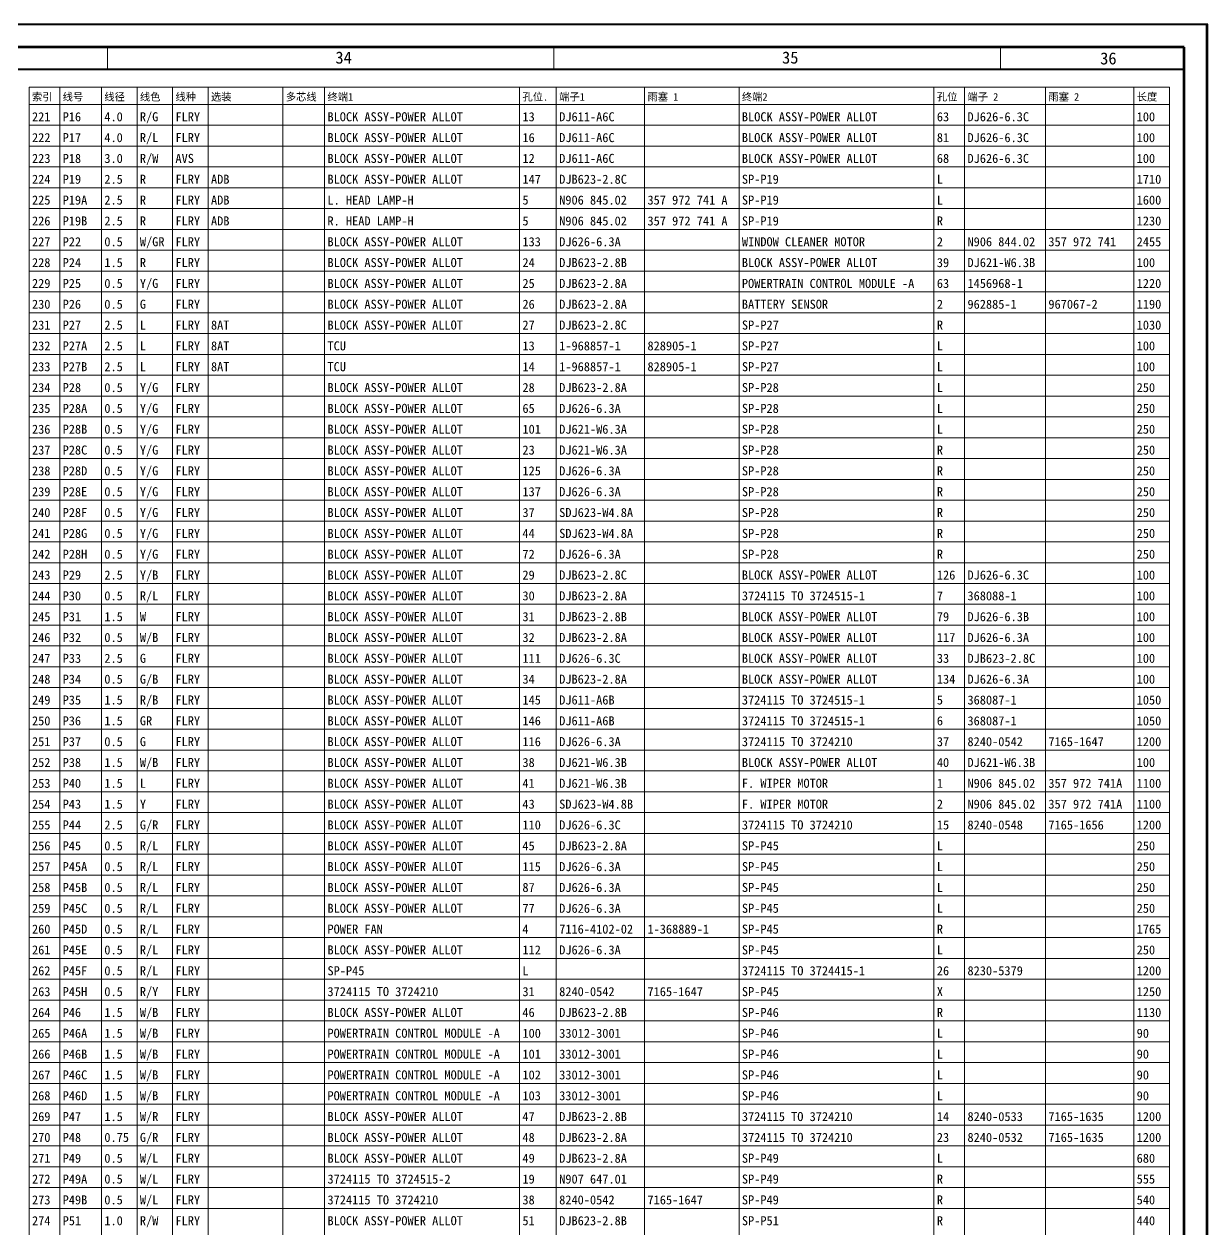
# Model space of a CAD drawing. Header units: millimetres. Extents: x 6 to 3615, y -854 to 0.
# Drawn here: x 3347.3 to 3615.5, y -273.1 to 0 of the extents above; entities that cross this region are included whole.
import ezdxf

# ---------------------------------------------------------------- set-up
doc = ezdxf.new("R2010")
doc.units = ezdxf.units.MM
doc.styles.add('4eff5b8b_Style', font='simfang.ttf')

msp = doc.modelspace()

# ---------------------------------------------------------------- linework, layer by layer
at = {"linetype": 'Continuous', "lineweight": 30}
for points in [[(3615.48, 0), (6.35, 0)], [(3615.15, -851.17), (3615.15, -0.16)], [(31.89, -10.28), (3610.09, -10.28)], [(3610.09, -10.25), (1234.13, -10.25)], [(3610.09, -10.25), (1234.13, -10.25)]]:
    msp.add_lwpolyline(points, dxfattribs=at)
at = {"linetype": 'Continuous', "lineweight": 13}
for points in [[(3615.48, -851.33), (3615.48, 0)], [(3615.27, -0.16), (1208.79, -0.16)], [(3615.15, -0.16), (1208.83, -0.16)], [(3615.27, -851.22), (3615.27, -0.16)], [(3366.14, -10.28), (3366.14, -5.22)], [(3467.33, -10.28), (3467.33, -5.22)], [(3568.53, -10.28), (3568.53, -5.22)], [(3610.09, -846.02), (3610.09, -10.25)], [(3348.41, -14.32), (3606.75, -14.32)], [(3348.41, -14.32), (3348.41, -537.56)], [(3348.41, -14.32), (3606.75, -14.32)], [(3355.36, -14.32), (3355.36, -537.56)], [(3364.8, -14.32), (3364.8, -537.56)], [(3372.86, -14.32), (3372.86, -537.56)], [(3380.91, -14.32), (3380.91, -537.56)], [(3388.97, -14.32), (3388.97, -537.56)], [(3405.91, -14.32), (3405.91, -537.56)], [(3415.36, -14.32), (3415.36, -537.56)], [(3459.53, -14.32), (3459.53, -537.56)], [(3467.86, -14.32), (3467.86, -537.56)], [(3487.86, -14.32), (3487.86, -537.56)], [(3509.25, -14.32), (3509.25, -537.56)], [(3553.41, -14.32), (3553.41, -537.56)], [(3560.36, -14.32), (3560.36, -537.56)], [(3578.69, -14.32), (3578.69, -537.56)], [(3598.69, -14.32), (3598.69, -537.56)], [(3606.75, -14.32), (3606.75, -537.56)], [(3348.41, -18.21), (3606.75, -18.21)], [(3348.41, -22.93), (3606.75, -22.93)], [(3348.41, -27.65), (3606.75, -27.65)], [(3348.41, -32.37), (3606.75, -32.37)], [(3348.41, -37.09), (3606.75, -37.09)], [(3348.41, -41.82), (3606.75, -41.82)], [(3348.41, -46.54), (3606.75, -46.54)], [(3348.41, -51.26), (3606.75, -51.26)], [(3348.41, -55.98), (3606.75, -55.98)], [(3348.41, -60.7), (3606.75, -60.7)], [(3348.41, -65.42), (3606.75, -65.42)], [(3348.41, -70.14), (3606.75, -70.14)], [(3348.41, -74.86), (3606.75, -74.86)], [(3348.41, -79.59), (3606.75, -79.59)], [(3348.41, -84.31), (3606.75, -84.31)], [(3348.41, -89.03), (3606.75, -89.03)], [(3348.41, -93.75), (3606.75, -93.75)], [(3348.41, -98.47), (3606.75, -98.47)], [(3348.41, -103.19), (3606.75, -103.19)], [(3348.41, -107.91), (3606.75, -107.91)], [(3348.41, -112.64), (3606.75, -112.64)], [(3348.41, -117.36), (3606.75, -117.36)], [(3348.41, -122.08), (3606.75, -122.08)], [(3348.41, -126.8), (3606.75, -126.8)], [(3348.41, -131.52), (3606.75, -131.52)], [(3348.41, -136.24), (3606.75, -136.24)], [(3348.41, -140.96), (3606.75, -140.96)], [(3348.41, -145.68), (3606.75, -145.68)], [(3348.41, -150.41), (3606.75, -150.41)], [(3348.41, -155.13), (3606.75, -155.13)], [(3348.41, -159.85), (3606.75, -159.85)], [(3348.41, -164.57), (3606.75, -164.57)], [(3348.41, -169.29), (3606.75, -169.29)], [(3348.41, -174.01), (3606.75, -174.01)], [(3348.41, -178.73), (3606.75, -178.73)], [(3348.41, -183.46), (3606.75, -183.46)], [(3348.41, -188.18), (3606.75, -188.18)], [(3348.41, -192.9), (3606.75, -192.9)], [(3348.41, -197.62), (3606.75, -197.62)], [(3348.41, -202.34), (3606.75, -202.34)], [(3348.41, -207.06), (3606.75, -207.06)], [(3348.41, -211.78), (3606.75, -211.78)], [(3348.41, -216.51), (3606.75, -216.51)], [(3348.41, -221.23), (3606.75, -221.23)], [(3348.41, -225.95), (3606.75, -225.95)], [(3348.41, -230.67), (3606.75, -230.67)], [(3348.41, -235.39), (3606.75, -235.39)], [(3348.41, -240.11), (3606.75, -240.11)], [(3348.41, -244.83), (3606.75, -244.83)], [(3348.41, -249.55), (3606.75, -249.55)], [(3348.41, -254.28), (3606.75, -254.28)], [(3348.41, -259), (3606.75, -259)], [(3348.41, -263.72), (3606.75, -263.72)], [(3348.41, -268.44), (3606.75, -268.44)]]:
    msp.add_lwpolyline(points, dxfattribs=at)
at = {"linetype": 'Continuous', "lineweight": 70}
for points in [[(3610.09, -5.22), (26.83, -5.22)], [(3610.09, -846.11), (3610.09, -5.22)], [(3610.09, -846.02), (3610.09, -10.25)]]:
    msp.add_lwpolyline(points, dxfattribs=at)

# ---------------------------------------------------------------- texts
at = {"linetype": 'Continuous', "style": '4eff5b8b_Style'}
for s, height, p in [('34', 2.733, (3417.81, -8.95)), ('35', 2.733, (3519, -8.95)), ('36', 2.733, (3591.07, -9.14)), ('索引', 1.709, (3349.07, -17.35)), ('线号', 1.709, (3356.01, -17.35)), ('线径', 1.709, (3365.46, -17.35)), ('线色', 1.709, (3373.51, -17.35)), ('线种', 1.709, (3381.57, -17.35)), ('选装', 1.709, (3389.62, -17.35)), ('多芯线', 1.709, (3406.57, -17.35)), ('终端1', 1.709, (3416.01, -17.35)), ('孔位.', 1.709, (3460.18, -17.35)), ('端子1', 1.709, (3468.51, -17.35)), ('雨塞 1', 1.709, (3488.51, -17.35)), ('终端2', 1.709, (3509.9, -17.35)), ('孔位', 1.709, (3554.07, -17.35)), ('端子 2', 1.709, (3561.01, -17.35)), ('雨塞 2', 1.709, (3579.34, -17.35)), ('长度', 1.709, (3599.34, -17.35)), ('221', 2.051, (3349.07, -22.03)), ('P16', 2.051, (3356.01, -22.03)), ('4.0', 2.051, (3365.46, -22.03)), ('R/G', 2.051, (3373.51, -22.03)), ('FLRY', 2.051, (3381.57, -22.03)), ('BLOCK ASSY-POWER ALLOT', 2.0508, (3416.01, -22.03)), ('13', 2.051, (3460.18, -22.03)), ('DJ611-A6C', 2.051, (3468.51, -22.03)), ('BLOCK ASSY-POWER ALLOT', 2.0508, (3509.9, -22.03)), ('63', 2.051, (3554.07, -22.03)), ('DJ626-6.3C', 2.051, (3561.01, -22.03)), ('100', 2.051, (3599.34, -22.03)), ('R/L', 2.051, (3373.51, -26.75)), ('222', 2.051, (3349.07, -26.75)), ('P17', 2.051, (3356.01, -26.75)), ('4.0', 2.051, (3365.46, -26.75)), ('FLRY', 2.051, (3381.57, -26.75)), ('BLOCK ASSY-POWER ALLOT', 2.0508, (3416.01, -26.75)), ('16', 2.051, (3460.18, -26.75)), ('DJ611-A6C', 2.051, (3468.51, -26.75)), ('BLOCK ASSY-POWER ALLOT', 2.0508, (3509.9, -26.75)), ('81', 2.051, (3554.07, -26.75)), ('DJ626-6.3C', 2.051, (3561.01, -26.75)), ('100', 2.051, (3599.34, -26.75)), ('223', 2.051, (3349.07, -31.47)), ('P18', 2.051, (3356.01, -31.47)), ('3.0', 2.051, (3365.46, -31.47)), ('R/W', 2.051, (3373.51, -31.47)), ('AVS', 2.051, (3381.57, -31.47)), ('BLOCK ASSY-POWER ALLOT', 2.0508, (3416.01, -31.47)), ('12', 2.051, (3460.18, -31.47)), ('DJ611-A6C', 2.051, (3468.51, -31.47)), ('BLOCK ASSY-POWER ALLOT', 2.0508, (3509.9, -31.47)), ('68', 2.051, (3554.07, -31.47)), ('DJ626-6.3C', 2.051, (3561.01, -31.47)), ('100', 2.051, (3599.34, -31.47)), ('224', 2.051, (3349.07, -36.19)), ('P19', 2.051, (3356.01, -36.19)), ('2.5', 2.051, (3365.46, -36.19)), ('R', 2.05, (3373.51, -36.19)), ('FLRY', 2.051, (3381.57, -36.19)), ('ADB', 2.051, (3389.62, -36.19)), ('BLOCK ASSY-POWER ALLOT', 2.0508, (3416.01, -36.19)), ('147', 2.051, (3460.18, -36.19)), ('DJB623-2.8C', 2.0508, (3468.51, -36.19)), ('SP-P19', 2.051, (3509.9, -36.19)), ('L', 2.05, (3554.07, -36.19)), ('1710', 2.051, (3599.34, -36.19)), ('225', 2.051, (3349.07, -40.91)), ('P19A', 2.051, (3356.01, -40.91)), ('2.5', 2.051, (3365.46, -40.91)), ('R', 2.05, (3373.51, -40.91)), ('FLRY', 2.051, (3381.57, -40.91)), ('ADB', 2.051, (3389.62, -40.91)), ('L. HEAD LAMP-H', 2.0508, (3416.01, -40.91)), ('5', 2.05, (3460.18, -40.91)), ('N906 845.02', 2.0508, (3468.51, -40.91)), ('357 972 741 A', 2.0508, (3488.51, -40.91)), ('SP-P19', 2.051, (3509.9, -40.91)), ('L', 2.05, (3554.07, -40.91)), ('1600', 2.051, (3599.34, -40.91)), ('226', 2.051, (3349.07, -45.64)), ('P19B', 2.051, (3356.01, -45.64)), ('2.5', 2.051, (3365.46, -45.64)), ('R', 2.05, (3373.51, -45.64)), ('FLRY', 2.051, (3381.57, -45.64)), ('ADB', 2.051, (3389.62, -45.64)), ('R. HEAD LAMP-H', 2.0508, (3416.01, -45.64)), ('5', 2.05, (3460.18, -45.64)), ('N906 845.02', 2.0508, (3468.51, -45.64)), ('357 972 741 A', 2.0508, (3488.51, -45.64)), ('SP-P19', 2.051, (3509.9, -45.64)), ('R', 2.05, (3554.07, -45.64)), ('1230', 2.051, (3599.34, -45.64)), ('227', 2.051, (3349.07, -50.36)), ('P22', 2.051, (3356.01, -50.36)), ('0.5', 2.051, (3365.46, -50.36)), ('W/GR', 2.051, (3373.51, -50.36)), ('FLRY', 2.051, (3381.57, -50.36)), ('BLOCK ASSY-POWER ALLOT', 2.0508, (3416.01, -50.36)), ('133', 2.051, (3460.18, -50.36)), ('DJ626-6.3A', 2.051, (3468.51, -50.36)), ('WINDOW CLEANER MOTOR', 2.0508, (3509.9, -50.36)), ('2', 2.05, (3554.07, -50.36)), ('N906 844.02', 2.0508, (3561.01, -50.36)), ('357 972 741', 2.0508, (3579.34, -50.36)), ('2455', 2.051, (3599.34, -50.36)), ('228', 2.051, (3349.07, -55.08)), ('P24', 2.051, (3356.01, -55.08)), ('1.5', 2.051, (3365.46, -55.08)), ('R', 2.05, (3373.51, -55.08)), ('FLRY', 2.051, (3381.57, -55.08)), ('BLOCK ASSY-POWER ALLOT', 2.0508, (3416.01, -55.08)), ('24', 2.051, (3460.18, -55.08)), ('DJB623-2.8B', 2.0508, (3468.51, -55.08)), ('BLOCK ASSY-POWER ALLOT', 2.0508, (3509.9, -55.08)), ('39', 2.051, (3554.07, -55.08)), ('DJ621-W6.3B', 2.0508, (3561.01, -55.08)), ('100', 2.051, (3599.34, -55.08)), ('229', 2.051, (3349.07, -59.8)), ('P25', 2.051, (3356.01, -59.8)), ('0.5', 2.051, (3365.46, -59.8)), ('Y/G', 2.051, (3373.51, -59.8)), ('FLRY', 2.051, (3381.57, -59.8)), ('BLOCK ASSY-POWER ALLOT', 2.0508, (3416.01, -59.8)), ('25', 2.051, (3460.18, -59.8)), ('DJB623-2.8A', 2.0508, (3468.51, -59.8)), ('POWERTRAIN CONTROL MODULE -A', 2.0508, (3509.9, -59.8)), ('63', 2.051, (3554.07, -59.8)), ('1456968-1', 2.051, (3561.01, -59.8)), ('1220', 2.051, (3599.34, -59.8)), ('230', 2.051, (3349.07, -64.52)), ('P26', 2.051, (3356.01, -64.52)), ('0.5', 2.051, (3365.46, -64.52)), ('G', 2.05, (3373.51, -64.52)), ('FLRY', 2.051, (3381.57, -64.52)), ('BLOCK ASSY-POWER ALLOT', 2.0508, (3416.01, -64.52)), ('26', 2.051, (3460.18, -64.52)), ('DJB623-2.8A', 2.0508, (3468.51, -64.52)), ('BATTERY SENSOR', 2.0508, (3509.9, -64.52)), ('2', 2.05, (3554.07, -64.52)), ('962885-1', 2.051, (3561.01, -64.52)), ('967067-2', 2.051, (3579.34, -64.52)), ('1190', 2.051, (3599.34, -64.52)), ('231', 2.051, (3349.07, -69.24)), ('P27', 2.051, (3356.01, -69.24)), ('2.5', 2.051, (3365.46, -69.24)), ('L', 2.05, (3373.51, -69.24)), ('FLRY', 2.051, (3381.57, -69.24)), ('8AT', 2.051, (3389.62, -69.24)), ('BLOCK ASSY-POWER ALLOT', 2.0508, (3416.01, -69.24)), ('27', 2.051, (3460.18, -69.24)), ('DJB623-2.8C', 2.0508, (3468.51, -69.24)), ('SP-P27', 2.051, (3509.9, -69.24)), ('R', 2.05, (3554.07, -69.24)), ('1030', 2.051, (3599.34, -69.24)), ('232', 2.051, (3349.07, -73.96)), ('P27A', 2.051, (3356.01, -73.96)), ('2.5', 2.051, (3365.46, -73.96)), ('L', 2.05, (3373.51, -73.96)), ('FLRY', 2.051, (3381.57, -73.96)), ('8AT', 2.051, (3389.62, -73.96)), ('TCU', 2.051, (3416.01, -73.96)), ('13', 2.051, (3460.18, -73.96)), ('1-968857-1', 2.051, (3468.51, -73.96)), ('828905-1', 2.051, (3488.51, -73.96)), ('SP-P27', 2.051, (3509.9, -73.96)), ('L', 2.05, (3554.07, -73.96)), ('100', 2.051, (3599.34, -73.96)), ('233', 2.051, (3349.07, -78.68)), ('P27B', 2.051, (3356.01, -78.68)), ('2.5', 2.051, (3365.46, -78.68)), ('L', 2.05, (3373.51, -78.68)), ('FLRY', 2.051, (3381.57, -78.68)), ('8AT', 2.051, (3389.62, -78.68)), ('TCU', 2.051, (3416.01, -78.68)), ('14', 2.051, (3460.18, -78.68)), ('1-968857-1', 2.051, (3468.51, -78.68)), ('828905-1', 2.051, (3488.51, -78.68)), ('SP-P27', 2.051, (3509.9, -78.68)), ('L', 2.05, (3554.07, -78.68)), ('100', 2.051, (3599.34, -78.68)), ('234', 2.051, (3349.07, -83.41)), ('P28', 2.051, (3356.01, -83.41)), ('0.5', 2.051, (3365.46, -83.41)), ('Y/G', 2.051, (3373.51, -83.41)), ('FLRY', 2.051, (3381.57, -83.41)), ('BLOCK ASSY-POWER ALLOT', 2.0508, (3416.01, -83.41)), ('28', 2.051, (3460.18, -83.41)), ('DJB623-2.8A', 2.0508, (3468.51, -83.41)), ('SP-P28', 2.051, (3509.9, -83.41)), ('L', 2.05, (3554.07, -83.41)), ('250', 2.051, (3599.34, -83.41)), ('235', 2.051, (3349.07, -88.13)), ('P28A', 2.051, (3356.01, -88.13)), ('0.5', 2.051, (3365.46, -88.13)), ('Y/G', 2.051, (3373.51, -88.13)), ('FLRY', 2.051, (3381.57, -88.13)), ('BLOCK ASSY-POWER ALLOT', 2.0508, (3416.01, -88.13)), ('65', 2.051, (3460.18, -88.13)), ('DJ626-6.3A', 2.051, (3468.51, -88.13)), ('SP-P28', 2.051, (3509.9, -88.13)), ('L', 2.05, (3554.07, -88.13)), ('250', 2.051, (3599.34, -88.13)), ('236', 2.051, (3349.07, -92.85)), ('P28B', 2.051, (3356.01, -92.85)), ('0.5', 2.051, (3365.46, -92.85)), ('Y/G', 2.051, (3373.51, -92.85)), ('FLRY', 2.051, (3381.57, -92.85)), ('BLOCK ASSY-POWER ALLOT', 2.0508, (3416.01, -92.85)), ('101', 2.051, (3460.18, -92.85)), ('DJ621-W6.3A', 2.0508, (3468.51, -92.85)), ('SP-P28', 2.051, (3509.9, -92.85)), ('L', 2.05, (3554.07, -92.85)), ('250', 2.051, (3599.34, -92.85)), ('237', 2.051, (3349.07, -97.57)), ('P28C', 2.051, (3356.01, -97.57)), ('0.5', 2.051, (3365.46, -97.57)), ('Y/G', 2.051, (3373.51, -97.57)), ('FLRY', 2.051, (3381.57, -97.57)), ('BLOCK ASSY-POWER ALLOT', 2.0508, (3416.01, -97.57)), ('23', 2.051, (3460.18, -97.57)), ('DJ621-W6.3A', 2.0508, (3468.51, -97.57)), ('SP-P28', 2.051, (3509.9, -97.57)), ('R', 2.05, (3554.07, -97.57)), ('250', 2.051, (3599.34, -97.57)), ('238', 2.051, (3349.07, -102.29)), ('P28D', 2.051, (3356.01, -102.29)), ('0.5', 2.051, (3365.46, -102.29)), ('Y/G', 2.051, (3373.51, -102.29)), ('FLRY', 2.051, (3381.57, -102.29)), ('BLOCK ASSY-POWER ALLOT', 2.0508, (3416.01, -102.29)), ('125', 2.051, (3460.18, -102.29)), ('DJ626-6.3A', 2.051, (3468.51, -102.29)), ('SP-P28', 2.051, (3509.9, -102.29)), ('R', 2.05, (3554.07, -102.29)), ('250', 2.051, (3599.34, -102.29)), ('239', 2.051, (3349.07, -107.01)), ('P28E', 2.051, (3356.01, -107.01)), ('0.5', 2.051, (3365.46, -107.01)), ('Y/G', 2.051, (3373.51, -107.01)), ('FLRY', 2.051, (3381.57, -107.01)), ('BLOCK ASSY-POWER ALLOT', 2.0508, (3416.01, -107.01)), ('137', 2.051, (3460.18, -107.01)), ('DJ626-6.3A', 2.051, (3468.51, -107.01)), ('SP-P28', 2.051, (3509.9, -107.01)), ('R', 2.05, (3554.07, -107.01)), ('250', 2.051, (3599.34, -107.01)), ('240', 2.051, (3349.07, -111.73)), ('P28F', 2.051, (3356.01, -111.73)), ('0.5', 2.051, (3365.46, -111.73)), ('Y/G', 2.051, (3373.51, -111.73)), ('FLRY', 2.051, (3381.57, -111.73)), ('BLOCK ASSY-POWER ALLOT', 2.0508, (3416.01, -111.73)), ('37', 2.051, (3460.18, -111.73)), ('SDJ623-W4.8A', 2.0508, (3468.51, -111.73)), ('SP-P28', 2.051, (3509.9, -111.73)), ('R', 2.05, (3554.07, -111.73)), ('250', 2.051, (3599.34, -111.73)), ('241', 2.051, (3349.07, -116.46)), ('P28G', 2.051, (3356.01, -116.46)), ('0.5', 2.051, (3365.46, -116.46)), ('Y/G', 2.051, (3373.51, -116.46)), ('FLRY', 2.051, (3381.57, -116.46)), ('BLOCK ASSY-POWER ALLOT', 2.0508, (3416.01, -116.46)), ('44', 2.051, (3460.18, -116.46)), ('SDJ623-W4.8A', 2.0508, (3468.51, -116.46)), ('SP-P28', 2.051, (3509.9, -116.46)), ('R', 2.05, (3554.07, -116.46)), ('250', 2.051, (3599.34, -116.46)), ('242', 2.051, (3349.07, -121.18)), ('P28H', 2.051, (3356.01, -121.18)), ('0.5', 2.051, (3365.46, -121.18)), ('Y/G', 2.051, (3373.51, -121.18)), ('FLRY', 2.051, (3381.57, -121.18)), ('BLOCK ASSY-POWER ALLOT', 2.0508, (3416.01, -121.18)), ('72', 2.051, (3460.18, -121.18)), ('DJ626-6.3A', 2.051, (3468.51, -121.18)), ('SP-P28', 2.051, (3509.9, -121.18)), ('R', 2.05, (3554.07, -121.18)), ('250', 2.051, (3599.34, -121.18)), ('243', 2.051, (3349.07, -125.9)), ('P29', 2.051, (3356.01, -125.9)), ('2.5', 2.051, (3365.46, -125.9)), ('Y/B', 2.051, (3373.51, -125.9)), ('FLRY', 2.051, (3381.57, -125.9)), ('BLOCK ASSY-POWER ALLOT', 2.0508, (3416.01, -125.9)), ('29', 2.051, (3460.18, -125.9)), ('DJB623-2.8C', 2.0508, (3468.51, -125.9)), ('BLOCK ASSY-POWER ALLOT', 2.0508, (3509.9, -125.9)), ('126', 2.051, (3554.07, -125.9)), ('DJ626-6.3C', 2.051, (3561.01, -125.9)), ('100', 2.051, (3599.34, -125.9)), ('244', 2.051, (3349.07, -130.62)), ('P30', 2.051, (3356.01, -130.62)), ('0.5', 2.051, (3365.46, -130.62)), ('R/L', 2.051, (3373.51, -130.62)), ('FLRY', 2.051, (3381.57, -130.62)), ('BLOCK ASSY-POWER ALLOT', 2.0508, (3416.01, -130.62)), ('30', 2.051, (3460.18, -130.62)), ('DJB623-2.8A', 2.0508, (3468.51, -130.62)), ('3724115 TO 3724515-1', 2.0508, (3509.9, -130.62)), ('7', 2.05, (3554.07, -130.62)), ('368088-1', 2.051, (3561.01, -130.62)), ('100', 2.051, (3599.34, -130.62)), ('245', 2.051, (3349.07, -135.34)), ('P31', 2.051, (3356.01, -135.34)), ('1.5', 2.051, (3365.46, -135.34)), ('W', 2.05, (3373.51, -135.34)), ('FLRY', 2.051, (3381.57, -135.34)), ('BLOCK ASSY-POWER ALLOT', 2.0508, (3416.01, -135.34)), ('31', 2.051, (3460.18, -135.34)), ('DJB623-2.8B', 2.0508, (3468.51, -135.34)), ('BLOCK ASSY-POWER ALLOT', 2.0508, (3509.9, -135.34)), ('79', 2.051, (3554.07, -135.34)), ('DJ626-6.3B', 2.051, (3561.01, -135.34)), ('100', 2.051, (3599.34, -135.34)), ('246', 2.051, (3349.07, -140.06)), ('P32', 2.051, (3356.01, -140.06)), ('0.5', 2.051, (3365.46, -140.06)), ('W/B', 2.051, (3373.51, -140.06)), ('FLRY', 2.051, (3381.57, -140.06)), ('BLOCK ASSY-POWER ALLOT', 2.0508, (3416.01, -140.06)), ('32', 2.051, (3460.18, -140.06)), ('DJB623-2.8A', 2.0508, (3468.51, -140.06)), ('BLOCK ASSY-POWER ALLOT', 2.0508, (3509.9, -140.06)), ('117', 2.051, (3554.07, -140.06)), ('DJ626-6.3A', 2.051, (3561.01, -140.06)), ('100', 2.051, (3599.34, -140.06)), ('247', 2.051, (3349.07, -144.78)), ('P33', 2.051, (3356.01, -144.78)), ('2.5', 2.051, (3365.46, -144.78)), ('G', 2.05, (3373.51, -144.78)), ('FLRY', 2.051, (3381.57, -144.78)), ('BLOCK ASSY-POWER ALLOT', 2.0508, (3416.01, -144.78)), ('111', 2.051, (3460.18, -144.78)), ('DJ626-6.3C', 2.051, (3468.51, -144.78)), ('BLOCK ASSY-POWER ALLOT', 2.0508, (3509.9, -144.78)), ('33', 2.051, (3554.07, -144.78)), ('DJB623-2.8C', 2.0508, (3561.01, -144.78)), ('100', 2.051, (3599.34, -144.78)), ('P34', 2.051, (3356.01, -149.51)), ('G/B', 2.051, (3373.51, -149.51)), ('FLRY', 2.051, (3381.57, -149.51)), ('BLOCK ASSY-POWER ALLOT', 2.0508, (3416.01, -149.51)), ('DJB623-2.8A', 2.0508, (3468.51, -149.51)), ('BLOCK ASSY-POWER ALLOT', 2.0508, (3509.9, -149.51)), ('DJ626-6.3A', 2.051, (3561.01, -149.51)), ('248', 2.051, (3349.07, -149.51)), ('0.5', 2.051, (3365.46, -149.51)), ('34', 2.051, (3460.18, -149.51)), ('134', 2.051, (3554.07, -149.51)), ('100', 2.051, (3599.34, -149.51)), ('249', 2.051, (3349.07, -154.23)), ('P35', 2.051, (3356.01, -154.23)), ('1.5', 2.051, (3365.46, -154.23)), ('R/B', 2.051, (3373.51, -154.23)), ('FLRY', 2.051, (3381.57, -154.23)), ('BLOCK ASSY-POWER ALLOT', 2.0508, (3416.01, -154.23)), ('145', 2.051, (3460.18, -154.23)), ('DJ611-A6B', 2.051, (3468.51, -154.23)), ('3724115 TO 3724515-1', 2.0508, (3509.9, -154.23)), ('5', 2.05, (3554.07, -154.23)), ('368087-1', 2.051, (3561.01, -154.23)), ('1050', 2.051, (3599.34, -154.23)), ('250', 2.051, (3349.07, -158.95)), ('P36', 2.051, (3356.01, -158.95)), ('1.5', 2.051, (3365.46, -158.95)), ('GR', 2.051, (3373.51, -158.95)), ('FLRY', 2.051, (3381.57, -158.95)), ('BLOCK ASSY-POWER ALLOT', 2.0508, (3416.01, -158.95)), ('146', 2.051, (3460.18, -158.95)), ('DJ611-A6B', 2.051, (3468.51, -158.95)), ('3724115 TO 3724515-1', 2.0508, (3509.9, -158.95)), ('6', 2.05, (3554.07, -158.95)), ('368087-1', 2.051, (3561.01, -158.95)), ('1050', 2.051, (3599.34, -158.95)), ('251', 2.051, (3349.07, -163.67)), ('P37', 2.051, (3356.01, -163.67)), ('0.5', 2.051, (3365.46, -163.67)), ('G', 2.05, (3373.51, -163.67)), ('FLRY', 2.051, (3381.57, -163.67)), ('BLOCK ASSY-POWER ALLOT', 2.0508, (3416.01, -163.67)), ('116', 2.051, (3460.18, -163.67)), ('DJ626-6.3A', 2.051, (3468.51, -163.67)), ('3724115 TO 3724210', 2.0508, (3509.9, -163.67)), ('37', 2.051, (3554.07, -163.67)), ('8240-0542', 2.051, (3561.01, -163.67)), ('7165-1647', 2.051, (3579.34, -163.67)), ('1200', 2.051, (3599.34, -163.67)), ('252', 2.051, (3349.07, -168.39)), ('P38', 2.051, (3356.01, -168.39)), ('1.5', 2.051, (3365.46, -168.39)), ('W/B', 2.051, (3373.51, -168.39)), ('FLRY', 2.051, (3381.57, -168.39)), ('BLOCK ASSY-POWER ALLOT', 2.0508, (3416.01, -168.39)), ('38', 2.051, (3460.18, -168.39)), ('DJ621-W6.3B', 2.0508, (3468.51, -168.39)), ('BLOCK ASSY-POWER ALLOT', 2.0508, (3509.9, -168.39)), ('40', 2.051, (3554.07, -168.39)), ('DJ621-W6.3B', 2.0508, (3561.01, -168.39)), ('100', 2.051, (3599.34, -168.39)), ('253', 2.051, (3349.07, -173.11)), ('P40', 2.051, (3356.01, -173.11)), ('1.5', 2.051, (3365.46, -173.11)), ('L', 2.05, (3373.51, -173.11)), ('FLRY', 2.051, (3381.57, -173.11)), ('BLOCK ASSY-POWER ALLOT', 2.0508, (3416.01, -173.11)), ('41', 2.051, (3460.18, -173.11)), ('DJ621-W6.3B', 2.0508, (3468.51, -173.11)), ('F. WIPER MOTOR', 2.0508, (3509.9, -173.11)), ('1', 2.05, (3554.07, -173.11)), ('N906 845.02', 2.0508, (3561.01, -173.11)), ('357 972 741A', 2.0508, (3579.34, -173.11)), ('1100', 2.051, (3599.34, -173.11)), ('254', 2.051, (3349.07, -177.83)), ('P43', 2.051, (3356.01, -177.83)), ('1.5', 2.051, (3365.46, -177.83)), ('Y', 2.05, (3373.51, -177.83)), ('FLRY', 2.051, (3381.57, -177.83)), ('BLOCK ASSY-POWER ALLOT', 2.0508, (3416.01, -177.83)), ('43', 2.051, (3460.18, -177.83)), ('SDJ623-W4.8B', 2.0508, (3468.51, -177.83)), ('F. WIPER MOTOR', 2.0508, (3509.9, -177.83)), ('2', 2.05, (3554.07, -177.83)), ('N906 845.02', 2.0508, (3561.01, -177.83)), ('357 972 741A', 2.0508, (3579.34, -177.83)), ('1100', 2.051, (3599.34, -177.83)), ('255', 2.051, (3349.07, -182.55)), ('P44', 2.051, (3356.01, -182.55)), ('2.5', 2.051, (3365.46, -182.55)), ('G/R', 2.051, (3373.51, -182.55)), ('FLRY', 2.051, (3381.57, -182.55)), ('BLOCK ASSY-POWER ALLOT', 2.0508, (3416.01, -182.55)), ('110', 2.051, (3460.18, -182.55)), ('DJ626-6.3C', 2.051, (3468.51, -182.55)), ('3724115 TO 3724210', 2.0508, (3509.9, -182.55)), ('15', 2.051, (3554.07, -182.55)), ('8240-0548', 2.051, (3561.01, -182.55)), ('7165-1656', 2.051, (3579.34, -182.55)), ('1200', 2.051, (3599.34, -182.55)), ('256', 2.051, (3349.07, -187.28)), ('P45', 2.051, (3356.01, -187.28)), ('0.5', 2.051, (3365.46, -187.28)), ('R/L', 2.051, (3373.51, -187.28)), ('FLRY', 2.051, (3381.57, -187.28)), ('BLOCK ASSY-POWER ALLOT', 2.0508, (3416.01, -187.28)), ('45', 2.051, (3460.18, -187.28)), ('DJB623-2.8A', 2.0508, (3468.51, -187.28)), ('SP-P45', 2.051, (3509.9, -187.28)), ('L', 2.05, (3554.07, -187.28)), ('250', 2.051, (3599.34, -187.28)), ('257', 2.051, (3349.07, -192)), ('P45A', 2.051, (3356.01, -192)), ('0.5', 2.051, (3365.46, -192)), ('R/L', 2.051, (3373.51, -192)), ('FLRY', 2.051, (3381.57, -192)), ('BLOCK ASSY-POWER ALLOT', 2.0508, (3416.01, -192)), ('115', 2.051, (3460.18, -192)), ('DJ626-6.3A', 2.051, (3468.51, -192)), ('SP-P45', 2.051, (3509.9, -192)), ('L', 2.05, (3554.07, -192)), ('250', 2.051, (3599.34, -192)), ('258', 2.051, (3349.07, -196.72)), ('P45B', 2.051, (3356.01, -196.72)), ('0.5', 2.051, (3365.46, -196.72)), ('R/L', 2.051, (3373.51, -196.72)), ('FLRY', 2.051, (3381.57, -196.72)), ('BLOCK ASSY-POWER ALLOT', 2.0508, (3416.01, -196.72)), ('87', 2.051, (3460.18, -196.72)), ('DJ626-6.3A', 2.051, (3468.51, -196.72)), ('SP-P45', 2.051, (3509.9, -196.72)), ('L', 2.05, (3554.07, -196.72)), ('250', 2.051, (3599.34, -196.72)), ('P45C', 2.051, (3356.01, -201.44)), ('R/L', 2.051, (3373.51, -201.44)), ('BLOCK ASSY-POWER ALLOT', 2.0508, (3416.01, -201.44)), ('SP-P45', 2.051, (3509.9, -201.44)), ('259', 2.051, (3349.07, -201.44)), ('0.5', 2.051, (3365.46, -201.44)), ('FLRY', 2.051, (3381.57, -201.44)), ('77', 2.051, (3460.18, -201.44)), ('DJ626-6.3A', 2.051, (3468.51, -201.44)), ('L', 2.05, (3554.07, -201.44)), ('250', 2.051, (3599.34, -201.44)), ('260', 2.051, (3349.07, -206.16)), ('P45D', 2.051, (3356.01, -206.16)), ('0.5', 2.051, (3365.46, -206.16)), ('R/L', 2.051, (3373.51, -206.16)), ('FLRY', 2.051, (3381.57, -206.16)), ('POWER FAN', 2.051, (3416.01, -206.16)), ('4', 2.05, (3460.18, -206.16)), ('7116-4102-02', 2.0508, (3468.51, -206.16)), ('1-368889-1', 2.051, (3488.51, -206.16)), ('SP-P45', 2.051, (3509.9, -206.16)), ('R', 2.05, (3554.07, -206.16)), ('1765', 2.051, (3599.34, -206.16)), ('261', 2.051, (3349.07, -210.88)), ('P45E', 2.051, (3356.01, -210.88)), ('0.5', 2.051, (3365.46, -210.88)), ('R/L', 2.051, (3373.51, -210.88)), ('FLRY', 2.051, (3381.57, -210.88)), ('BLOCK ASSY-POWER ALLOT', 2.0508, (3416.01, -210.88)), ('112', 2.051, (3460.18, -210.88)), ('DJ626-6.3A', 2.051, (3468.51, -210.88)), ('SP-P45', 2.051, (3509.9, -210.88)), ('L', 2.05, (3554.07, -210.88)), ('250', 2.051, (3599.34, -210.88)), ('262', 2.051, (3349.07, -215.6)), ('P45F', 2.051, (3356.01, -215.6)), ('0.5', 2.051, (3365.46, -215.6)), ('R/L', 2.051, (3373.51, -215.6)), ('FLRY', 2.051, (3381.57, -215.6)), ('SP-P45', 2.051, (3416.01, -215.6)), ('L', 2.05, (3460.18, -215.6)), ('3724115 TO 3724415-1', 2.0508, (3509.9, -215.6)), ('26', 2.051, (3554.07, -215.6)), ('8230-5379', 2.051, (3561.01, -215.6)), ('1200', 2.051, (3599.34, -215.6)), ('263', 2.051, (3349.07, -220.33)), ('P45H', 2.051, (3356.01, -220.33)), ('0.5', 2.051, (3365.46, -220.33)), ('R/Y', 2.051, (3373.51, -220.33)), ('FLRY', 2.051, (3381.57, -220.33)), ('3724115 TO 3724210', 2.0508, (3416.01, -220.33)), ('31', 2.051, (3460.18, -220.33)), ('8240-0542', 2.051, (3468.51, -220.33)), ('7165-1647', 2.051, (3488.51, -220.33)), ('SP-P45', 2.051, (3509.9, -220.33)), ('X', 2.05, (3554.07, -220.33)), ('1250', 2.051, (3599.34, -220.33)), ('264', 2.051, (3349.07, -225.05)), ('P46', 2.051, (3356.01, -225.05)), ('1.5', 2.051, (3365.46, -225.05)), ('W/B', 2.051, (3373.51, -225.05)), ('FLRY', 2.051, (3381.57, -225.05)), ('BLOCK ASSY-POWER ALLOT', 2.0508, (3416.01, -225.05)), ('46', 2.051, (3460.18, -225.05)), ('DJB623-2.8B', 2.0508, (3468.51, -225.05)), ('SP-P46', 2.051, (3509.9, -225.05)), ('R', 2.05, (3554.07, -225.05)), ('1130', 2.051, (3599.34, -225.05)), ('265', 2.051, (3349.07, -229.77)), ('P46A', 2.051, (3356.01, -229.77)), ('1.5', 2.051, (3365.46, -229.77)), ('W/B', 2.051, (3373.51, -229.77)), ('FLRY', 2.051, (3381.57, -229.77)), ('POWERTRAIN CONTROL MODULE -A', 2.0508, (3416.01, -229.77)), ('100', 2.051, (3460.18, -229.77)), ('33012-3001', 2.051, (3468.51, -229.77)), ('SP-P46', 2.051, (3509.9, -229.77)), ('L', 2.05, (3554.07, -229.77)), ('90', 2.051, (3599.34, -229.77)), ('266', 2.051, (3349.07, -234.49)), ('P46B', 2.051, (3356.01, -234.49)), ('1.5', 2.051, (3365.46, -234.49)), ('W/B', 2.051, (3373.51, -234.49)), ('FLRY', 2.051, (3381.57, -234.49)), ('POWERTRAIN CONTROL MODULE -A', 2.0508, (3416.01, -234.49)), ('101', 2.051, (3460.18, -234.49)), ('33012-3001', 2.051, (3468.51, -234.49)), ('SP-P46', 2.051, (3509.9, -234.49)), ('L', 2.05, (3554.07, -234.49)), ('90', 2.051, (3599.34, -234.49)), ('267', 2.051, (3349.07, -239.21)), ('P46C', 2.051, (3356.01, -239.21)), ('1.5', 2.051, (3365.46, -239.21)), ('W/B', 2.051, (3373.51, -239.21)), ('FLRY', 2.051, (3381.57, -239.21)), ('POWERTRAIN CONTROL MODULE -A', 2.0508, (3416.01, -239.21)), ('102', 2.051, (3460.18, -239.21)), ('33012-3001', 2.051, (3468.51, -239.21)), ('SP-P46', 2.051, (3509.9, -239.21)), ('L', 2.05, (3554.07, -239.21)), ('90', 2.051, (3599.34, -239.21)), ('268', 2.051, (3349.07, -243.93)), ('P46D', 2.051, (3356.01, -243.93)), ('1.5', 2.051, (3365.46, -243.93)), ('W/B', 2.051, (3373.51, -243.93)), ('FLRY', 2.051, (3381.57, -243.93)), ('POWERTRAIN CONTROL MODULE -A', 2.0508, (3416.01, -243.93)), ('103', 2.051, (3460.18, -243.93)), ('33012-3001', 2.051, (3468.51, -243.93)), ('SP-P46', 2.051, (3509.9, -243.93)), ('L', 2.05, (3554.07, -243.93)), ('90', 2.051, (3599.34, -243.93)), ('269', 2.051, (3349.07, -248.65)), ('P47', 2.051, (3356.01, -248.65)), ('1.5', 2.051, (3365.46, -248.65)), ('W/R', 2.051, (3373.51, -248.65)), ('FLRY', 2.051, (3381.57, -248.65)), ('BLOCK ASSY-POWER ALLOT', 2.0508, (3416.01, -248.65)), ('47', 2.051, (3460.18, -248.65)), ('DJB623-2.8B', 2.0508, (3468.51, -248.65)), ('3724115 TO 3724210', 2.0508, (3509.9, -248.65)), ('14', 2.051, (3554.07, -248.65)), ('8240-0533', 2.051, (3561.01, -248.65)), ('7165-1635', 2.051, (3579.34, -248.65)), ('1200', 2.051, (3599.34, -248.65)), ('G/R', 2.051, (3373.51, -253.38)), ('270', 2.051, (3349.07, -253.38)), ('P48', 2.051, (3356.01, -253.38)), ('0.75', 2.051, (3365.46, -253.38)), ('FLRY', 2.051, (3381.57, -253.38)), ('BLOCK ASSY-POWER ALLOT', 2.0508, (3416.01, -253.38)), ('48', 2.051, (3460.18, -253.38)), ('DJB623-2.8A', 2.0508, (3468.51, -253.38)), ('3724115 TO 3724210', 2.0508, (3509.9, -253.38)), ('23', 2.051, (3554.07, -253.38)), ('8240-0532', 2.051, (3561.01, -253.38)), ('7165-1635', 2.051, (3579.34, -253.38)), ('1200', 2.051, (3599.34, -253.38)), ('271', 2.051, (3349.07, -258.1)), ('P49', 2.051, (3356.01, -258.1)), ('0.5', 2.051, (3365.46, -258.1)), ('W/L', 2.051, (3373.51, -258.1)), ('FLRY', 2.051, (3381.57, -258.1)), ('BLOCK ASSY-POWER ALLOT', 2.0508, (3416.01, -258.1)), ('49', 2.051, (3460.18, -258.1)), ('DJB623-2.8A', 2.0508, (3468.51, -258.1)), ('SP-P49', 2.051, (3509.9, -258.1)), ('L', 2.05, (3554.07, -258.1)), ('680', 2.051, (3599.34, -258.1)), ('272', 2.051, (3349.07, -262.82)), ('P49A', 2.051, (3356.01, -262.82)), ('0.5', 2.051, (3365.46, -262.82)), ('W/L', 2.051, (3373.51, -262.82)), ('FLRY', 2.051, (3381.57, -262.82)), ('3724115 TO 3724515-2', 2.0508, (3416.01, -262.82)), ('19', 2.051, (3460.18, -262.82)), ('N907 647.01', 2.0508, (3468.51, -262.82)), ('SP-P49', 2.051, (3509.9, -262.82)), ('R', 2.05, (3554.07, -262.82)), ('555', 2.051, (3599.34, -262.82)), ('273', 2.051, (3349.07, -267.54)), ('P49B', 2.051, (3356.01, -267.54)), ('0.5', 2.051, (3365.46, -267.54)), ('W/L', 2.051, (3373.51, -267.54)), ('FLRY', 2.051, (3381.57, -267.54)), ('3724115 TO 3724210', 2.0508, (3416.01, -267.54)), ('38', 2.051, (3460.18, -267.54)), ('8240-0542', 2.051, (3468.51, -267.54)), ('7165-1647', 2.051, (3488.51, -267.54)), ('SP-P49', 2.051, (3509.9, -267.54)), ('R', 2.05, (3554.07, -267.54)), ('540', 2.051, (3599.34, -267.54)), ('274', 2.051, (3349.07, -272.26)), ('P51', 2.051, (3356.01, -272.26)), ('1.0', 2.051, (3365.46, -272.26)), ('R/W', 2.051, (3373.51, -272.26)), ('FLRY', 2.051, (3381.57, -272.26)), ('BLOCK ASSY-POWER ALLOT', 2.0508, (3416.01, -272.26)), ('51', 2.051, (3460.18, -272.26)), ('DJB623-2.8B', 2.0508, (3468.51, -272.26)), ('SP-P51', 2.051, (3509.9, -272.26)), ('R', 2.05, (3554.07, -272.26)), ('440', 2.051, (3599.34, -272.26))]:
    msp.add_text(s, height=height, dxfattribs=at).set_placement(p)

doc.saveas('drawing.dxf')
